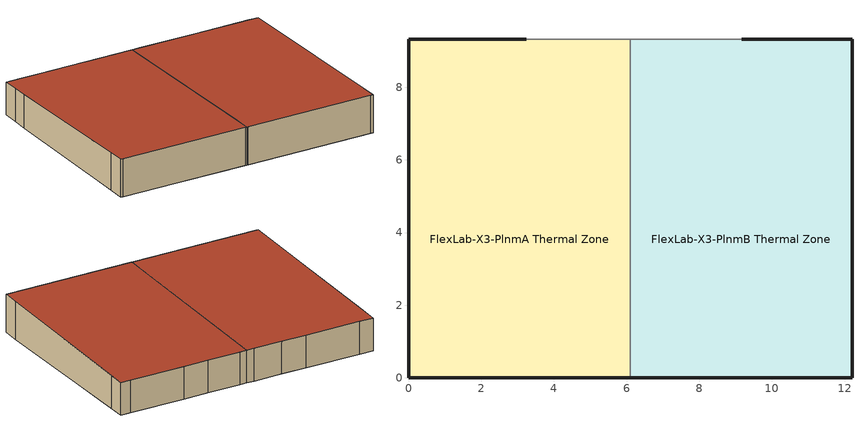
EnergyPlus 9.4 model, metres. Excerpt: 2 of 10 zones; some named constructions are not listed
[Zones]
FlexLab-X3-PlnmA Thermal Zone
 floor to FlexLab-X3-ZoneA-Temp Thermal Zone (FloorPlnm-Const): 6.1,9.32 6.1,7.62 0,7.62 0,9.32 z2.74
 floor to FlexLab-X3-ZoneA Thermal Zone (FloorPlnm-Const): 6.1,7.62 6.1,0 0,0 0,7.62 z2.74
 wall outside (ZoneA-N1Wall-Const): 0.65,9.32 0,9.32 z2.74:4.24
 wall outside (ZoneA-N2Wall-Const): 3.24,9.32 0.65,9.32 z2.74:4.24
 wall outside (ZoneA-S1Wall-Const): 6.05,0 6.1,0 z2.74:4.5
 wall outside (ZoneA-S2Wall-Const): 0.12,0 6.05,0 z2.74:4.5
 wall outside (ZoneA-S3Wall-Const): 0,0 0.12,0 z2.74:4.5
 wall outside (ZoneA-W1Wall-Const): 0,0,4.5 0,0.8,4.47 0,0.8,2.74 0,0,2.74
 wall outside (ZoneA-W2Wall-Const): 0,0.8,4.47 0,7.82,4.28 0,7.82,2.74 0,0.8,2.74; 0,7.82,4.28 0,8.52,4.26 0,8.52,2.74 0,7.82,2.74
 wall outside (ZoneA-W3Wall-Const): 0,8.52,4.26 0,9.32,4.24 0,9.32,2.74 0,8.52,2.74
 wall adiabatic (ZoneA-E1Wall-Const): 6.1,0,4.5 6.1,0,2.74 6.1,0.8,2.74 6.1,0.8,4.47
 wall adiabatic (ZoneA-E2Wall-Const): 6.1,0.8,4.47 6.1,0.8,2.74 6.1,8.78,2.74 6.1,8.78,4.27
 wall adiabatic (ZoneA-E3Wall-Const): 6.1,8.78,4.27 6.1,8.78,2.74 6.1,9.32,2.74 6.1,9.32,4.24
 wall to FlexLab-X3-ElecRoom-ZoneA Thermal Zone (ZoneA-N3Wall-Const): 4.41,9.32 3.24,9.32 z2.74:4.24
 wall to FlexLab-X3-MechRoom-ZoneA Thermal Zone (ZoneA-N4Wall-Const): 5.75,9.32 4.41,9.32 z2.74:4.24
 wall to FlexLab-X3-MechRoom-ZoneA Thermal Zone (ZoneA-N5Wall-Const): 6.1,9.32 5.75,9.32 z2.74:4.24
 roof outside (Roof-Const): 6.1,0,4.5 6.1,9.32,4.24 0,9.32,4.24 0,0,4.5
FlexLab-X3-PlnmB Thermal Zone
 floor to FlexLab-X3-ZoneB-Temp Thermal Zone (FloorPlnm-Const): 12.2,9.32 12.2,7.62 6.1,7.62 6.1,9.32 z2.74
 floor to FlexLab-X3-ZoneB Thermal Zone (FloorPlnm-Const): 12.2,7.62 12.2,0 6.1,0 6.1,7.62 z2.74
 wall outside (ZoneB-E1Wall-Const): 12.2,0,4.5 12.2,0,2.74 12.2,0.8,2.74 12.2,0.8,4.47
 wall outside (ZoneB-E2Wall-Const): 12.2,0.8,4.47 12.2,0.8,2.74 12.2,8.52,2.74 12.2,8.52,4.26
 wall outside (ZoneB-E3Wall-Const): 12.2,8.52,4.26 12.2,8.52,2.74 12.2,9.32,2.74 12.2,9.32,4.24
 wall outside (ZoneB-N1Wall-Const): 12.2,9.32 11.76,9.32 z2.74:4.24
 wall outside (ZoneB-N2Wall-Const): 11.76,9.32 9.17,9.32 z2.74:4.24
 wall outside (ZoneB-S1Wall-Const): 12.1,0 12.2,0 z2.74:4.5
 wall outside (ZoneB-S2Wall-Const): 6.17,0 12.1,0 z2.74:4.5
 wall outside (ZoneB-S3Wall-Const): 6.1,0 6.17,0 z2.74:4.5
 wall to FlexLab-X3-ElecRoom-ZoneB Thermal Zone (ZoneB-N3Wall-Const): 9.17,9.32 8,9.32 z2.74:4.24
 wall to FlexLab-X3-MechRoom-ZoneB Thermal Zone (ZoneB-N4Wall-Const): 8,9.32 6.46,9.32 z2.74:4.24
 wall to FlexLab-X3-MechRoom-ZoneB Thermal Zone (ZoneB-N5Wall-Const): 6.46,9.32 6.1,9.32 z2.74:4.24
 wall adiabatic (ZoneB-W1Wall-Const): 6.1,0,4.5 6.1,0.8,4.47 6.1,0.8,2.74 6.1,0,2.74
 wall adiabatic (ZoneB-W2Wall-Const): 6.1,0.8,4.47 6.1,8.78,4.26 6.1,8.78,2.74 6.1,0.8,2.74
 wall adiabatic (ZoneB-W3Wall-Const): 6.1,8.78,4.26 6.1,9.32,4.24 6.1,9.32,2.74 6.1,8.78,2.74
 roof outside (Roof-Const): 12.2,0,4.5 12.2,9.32,4.24 6.1,9.32,4.24 6.1,0,4.5
[Material] Roughness=MediumSmooth
Name | Thickness {m} | Conductivity {W/m-K} | Density {kg/m3} | Specific Heat {J/kg-K} | Thermal Absorptance | Solar Absorptance | Visible Absorptance
Acous Tile 3/4" | 0.0191 | 0.057 | 288 | 1331 | 0.9 | 0.2 | 0.2
Cotton Batt 7" | 0.178 | 0.059 | 1480 | 1307 | 0.2 | 0.5 | 0.5
Equiv Layer K1-Jwall North | 0.1016 | 0.0565 | 619.6 | 1010 | 0.9 | 0.5 | 0.5
Equiv Layer K1-NorthWall | 0.1842 | 0.205 | 270 | 1300 | 0.9 | 0.5 | 0.5
Equiv Layer K2-Jwall South | 0.1053 | 0.096 | 873 | 1109 | 0.9 | 0.5 | 0.5
Equiv Layer K2-NorthWall | 0.0762 | 0.0418 | 72.9 | 1249 | 0.9 | 0.5 | 0.5
Equiv Layer K3-Jwall South | 0.1827 | 0.292 | 694 | 1287 | 0.9 | 0.5 | 0.5
Equiv Layer K5-NorthWall | 0.0889 | 0.3706 | 79.4 | 230 | 0.9 | 0.5 | 0.5
Gypsum Board 1/2" | 0.0127 | 0.16 | 801 | 837 | 0.9 | 0.69 | 0.63
Gypsum Board 5/8" | 0.0159 | 0.16 | 801 | 837 | 0.9 | 0.69 | 0.63
Gypsum Board 5/8" 3B West measured | 0.0159 | 0.229 | 572 | 1236 | 0.9 | 0.69 | 0.63
Ins Board 4" R20 | 0.1016 | 0.037 | 29 | 1213 | 0.9 | 0.5 | 0.5
Plywood 1/2" | 0.0127 | 0.115 | 545 | 1213 | 0.9 | 0.5 | 0.5
Plywood 3/4" | 0.0191 | 0.115 | 545 | 1213 | 0.9 | 0.5 | 0.5
Polyiso 2.25" TempNwall NorthFacing | 0.0572 | 0.0186 | 31.65 | 1500 | 0.1 | 0.3 | 0.3
Polyiso 2.25" TempNwall SouthFacing | 0.0572 | 0.0186 | 31.65 | 1500 | 0.9 | 0.3 | 0.3
SIP 7.25" | 0.1842 | 0.038 | 29 | 1210 | 0.9 | 0.5 | 0.5
[Construction]
Ceiling-Const: Cotton Batt 7", Acous Tile 3/4"
TempNwall-SouthFacing-CONST: Gypsum Board 1/2", Polyiso 2.25" TempNwall NorthFacing, Polyiso 2.25" TempNwall SouthFacing, Gypsum Board 1/2"
ZoneA-N2Wall-MechRoom-Const; ZoneA-W1Wall-MechRoom-Const; ZoneA-W2Wall-MechRoom-Const; ZoneB-E1Wall-MechRoom-Const; ZoneB-E2Wall-MechRoom-Const; ZoneB-N2Wall-MechRoom-Const: Plywood 3/4", Ins Board 4" R20, Plywood 1/2", SIP 7.25", Plywood 1/2", Gypsum Board 5/8"
ZoneA-N3Wall-Const; ZoneB-N3Wall-Const: Plywood 3/4", Equiv Layer K2-NorthWall, Plywood 1/2", Equiv Layer K1-NorthWall, Plywood 1/2", Gypsum Board 5/8"
ZoneA-N4Wall-Const; ZoneB-N4Wall-Const: Gypsum Board 5/8", Equiv Layer K5-NorthWall, Gypsum Board 5/8"
ZoneA-N5Wall-Const; ZoneB-N5Wall-Const: Gypsum Board 5/8", Equiv Layer K1-Jwall North, Gypsum Board 5/8"
ZoneB-W1Wall-Const-3B_gyp_measured: Gypsum Board 5/8", Equiv Layer K2-Jwall South, Plywood 1/2", Equiv Layer K3-Jwall South, Plywood 1/2", Equiv Layer K2-Jwall South, Gypsum Board 5/8" 3B West measured
ZoneB-WestWall-MechRoom-Const: Gypsum Board 5/8", Ins Board 4" R20, Plywood 1/2", SIP 7.25", Plywood 1/2", Ins Board 4" R20, Gypsum Board 5/8"
